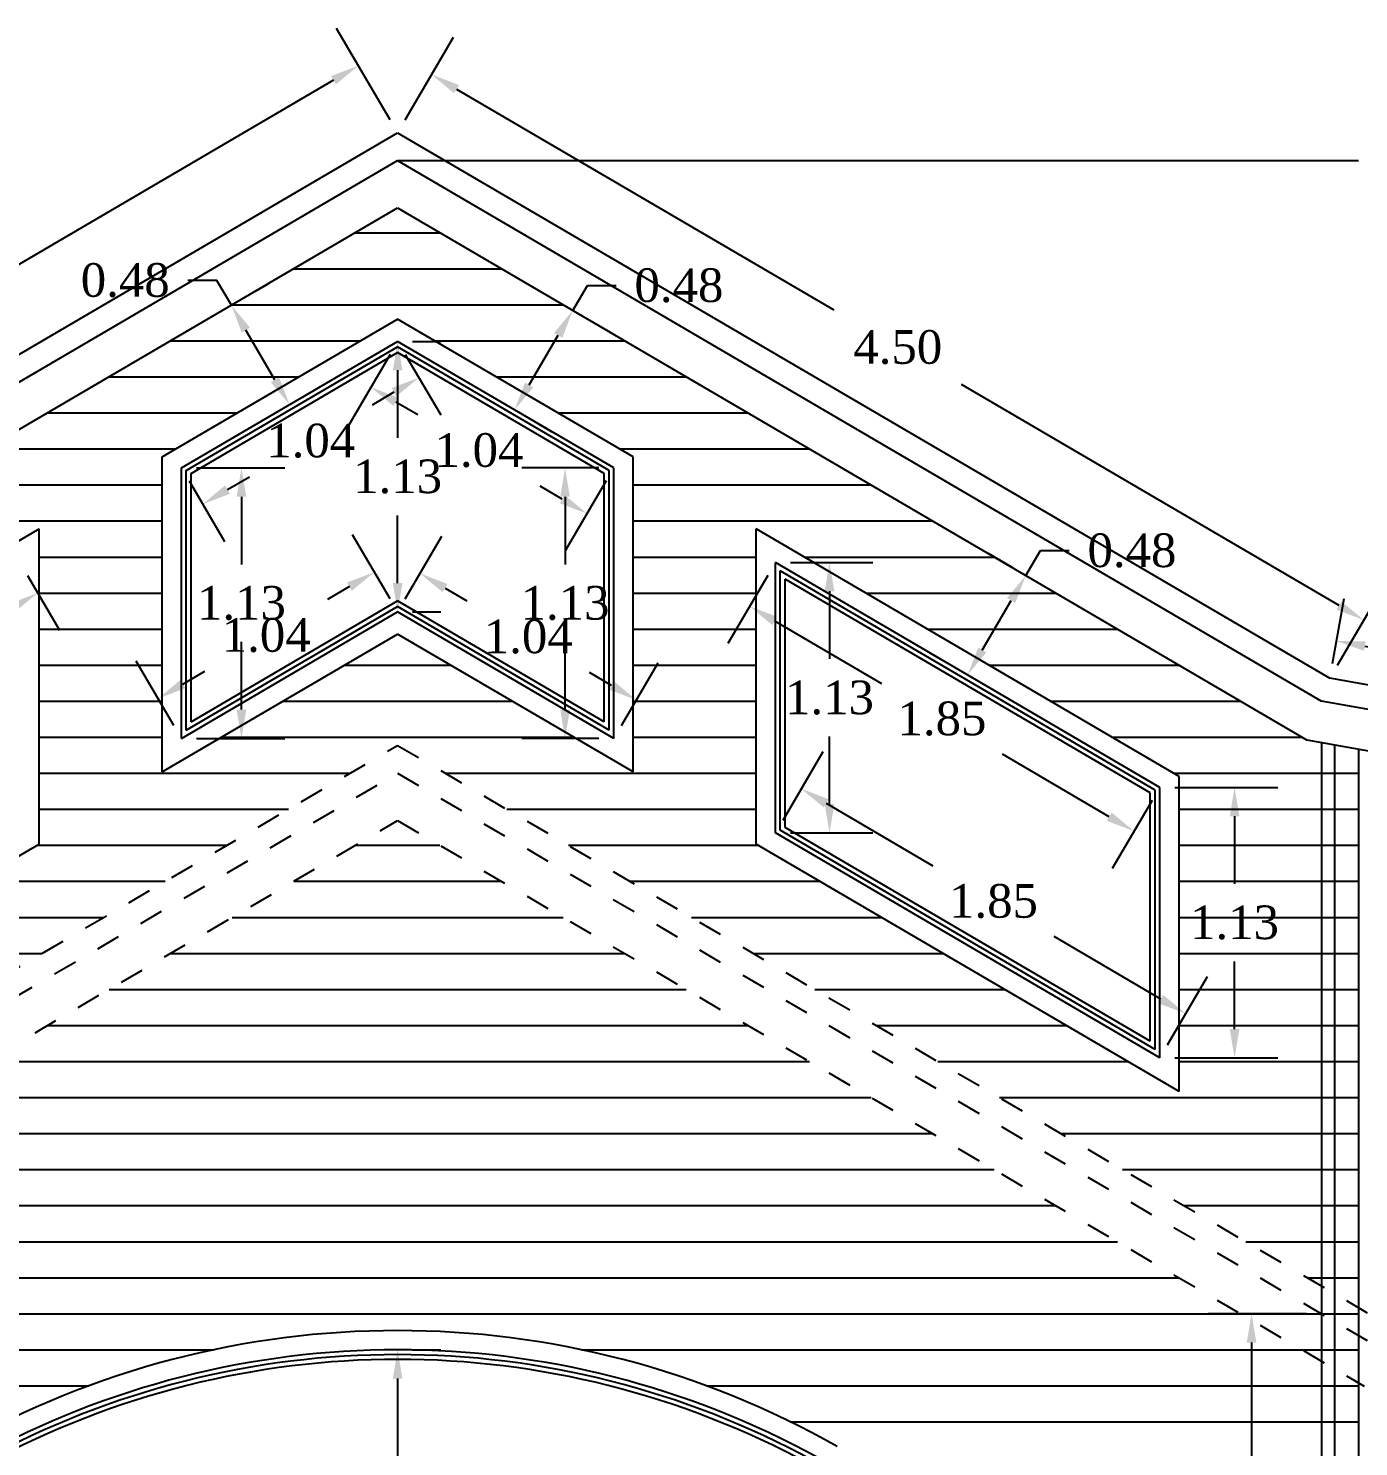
# Model space of a CAD drawing. Header units: inches. Extents: x 86794 to 87086, y 41803 to 41823.
# Drawn here: x 86979.82 to 86985.36, y 41809.93 to 41815.83 of the extents above; entities that cross this region are included whole.
import ezdxf

# ---------------------------------------------------------------- set-up
doc = ezdxf.new("R2010")
doc.units = ezdxf.units.IN
doc.header["$MEASUREMENT"] = 0
doc.linetypes.add('ACAD_ISO03W100', pattern=[30, 12, -18])
doc.styles.get("Standard").update_dxf_attribs({"font": 'times.ttf'})
doc.dimstyles.get("Standard").update_dxf_attribs({"dimtxt": 0.14, "dimasz": 0.12, "dimexe": 0.18, "dimexo": 0.0625, "dimgap": 0.09, "dimtad": 0, "dimtih": 1, "dimtoh": 1, "dimzin": 0, "dimdsep": 46, "dimtxsty": 'Standard', "dimcen": 0.09, "dimadec": 0, "dimazin": 0, "dimtfac": 1, "dimtofl": 0, "dimtmove": 0, "dimatfit": 3, "dimfxl": 1, "dimtolj": 1, "dimtzin": 0, "dimarcsym": 0})

# ---------------------------------------------------------------- blocks, each defined once
blk = doc.blocks.new('*D491')
at = {"color": 0, "lineweight": -2, "ltscale": 0.006, "transparency": 16777216}
for p, q in [((86981.4175, 41810.3293), (86981.535, 41810.3293)), ((86981.355, 41810.2093), (86981.355, 41809.3657)), ((86981.355, 41808.1993), (86981.355, 41809.0429)), ((86981.4175, 41808.0793), (86981.535, 41808.0793))]:
    blk.add_line(p, q, dxfattribs=at)
at = {"color": 0, "ltscale": 0.006, "transparency": 16777216}
for points in [[(86981.335, 41810.2093), (86981.375, 41810.2093), (86981.355, 41810.3293)], [(86981.335, 41808.1993), (86981.375, 41808.1993), (86981.355, 41808.0793)]]:
    blk.add_solid(points, dxfattribs=at)
at = {"layer": 'Defpoints', "color": 0, "ltscale": 0.006, "transparency": 16777216}
for p in [(86981.355, 41810.3293), (86981.355, 41808.0793), (86981.355, 41808.0793)]:
    blk.add_point(p, dxfattribs=at)
at = {"color": 0, "ltscale": 0.006, "transparency": 16777216, "insert": (86981.355, 41809.2043), "char_height": 0.14, "attachment_point": 5}
blk.add_mtext('\\A1;2.25', dxfattribs=at)
blk = doc.blocks.new('*D504')
at = {"color": 0, "lineweight": -2, "ltscale": 0.006, "transparency": 16777216}
for p, q in [((86980.5175, 41814.0001), (86980.885, 41814.0001)), ((86980.705, 41813.8801), (86980.705, 41813.5985)), ((86980.705, 41812.994), (86980.705, 41813.2757)), ((86980.5175, 41812.874), (86980.885, 41812.874))]:
    blk.add_line(p, q, dxfattribs=at)
at = {"color": 0, "ltscale": 0.006, "transparency": 16777216}
for points in [[(86980.685, 41813.8801), (86980.725, 41813.8801), (86980.705, 41814.0001)], [(86980.685, 41812.994), (86980.725, 41812.994), (86980.705, 41812.874)]]:
    blk.add_solid(points, dxfattribs=at)
at = {"layer": 'Defpoints', "color": 0, "ltscale": 0.006, "transparency": 16777216}
for p in [(86980.455, 41814.0001), (86980.455, 41812.874), (86980.705, 41812.874)]:
    blk.add_point(p, dxfattribs=at)
at = {"color": 0, "ltscale": 0.006, "transparency": 16777216, "insert": (86980.705, 41813.4371), "char_height": 0.14, "attachment_point": 5}
blk.add_mtext('\\A1;1.13', dxfattribs=at)
blk = doc.blocks.new('*D497')
at = {"color": 0, "lineweight": -2, "ltscale": 0.006, "transparency": 16777216}
for p, q in [((86982.1925, 41814.0001), (86981.8719, 41814.0001)), ((86982.0519, 41813.8801), (86982.0519, 41813.5985)), ((86982.0519, 41812.994), (86982.0519, 41813.2757)), ((86982.1925, 41812.874), (86981.8719, 41812.874))]:
    blk.add_line(p, q, dxfattribs=at)
at = {"color": 0, "ltscale": 0.006, "transparency": 16777216}
for points in [[(86982.0319, 41813.8801), (86982.0719, 41813.8801), (86982.0519, 41814.0001)], [(86982.0319, 41812.994), (86982.0719, 41812.994), (86982.0519, 41812.874)]]:
    blk.add_solid(points, dxfattribs=at)
at = {"layer": 'Defpoints', "color": 0, "ltscale": 0.006, "transparency": 16777216}
for p in [(86982.255, 41814.0001), (86982.0519, 41812.874), (86982.255, 41812.874)]:
    blk.add_point(p, dxfattribs=at)
at = {"color": 0, "ltscale": 0.006, "transparency": 16777216, "insert": (86982.0519, 41813.4371), "char_height": 0.14, "attachment_point": 5}
blk.add_mtext('\\A1;1.13', dxfattribs=at)
blk = doc.blocks.new('*D498')
at = {"color": 0, "lineweight": -2, "ltscale": 0.006, "transparency": 16777216}
for p, q in [((86981.4175, 41814.5268), (86981.535, 41814.5268)), ((86981.355, 41814.4068), (86981.355, 41814.1251)), ((86981.355, 41813.5207), (86981.355, 41813.8023)), ((86981.4175, 41813.4007), (86981.535, 41813.4007))]:
    blk.add_line(p, q, dxfattribs=at)
at = {"color": 0, "ltscale": 0.006, "transparency": 16777216}
for points in [[(86981.335, 41814.4068), (86981.375, 41814.4068), (86981.355, 41814.5268)], [(86981.335, 41813.5207), (86981.375, 41813.5207), (86981.355, 41813.4007)]]:
    blk.add_solid(points, dxfattribs=at)
at = {"layer": 'Defpoints', "color": 0, "ltscale": 0.006, "transparency": 16777216}
for p in [(86981.355, 41814.5268), (86981.355, 41813.4007), (86981.355, 41813.4007)]:
    blk.add_point(p, dxfattribs=at)
at = {"color": 0, "ltscale": 0.006, "transparency": 16777216, "insert": (86981.355, 41813.9637), "char_height": 0.14, "attachment_point": 5}
blk.add_mtext('\\A1;1.13', dxfattribs=at)
blk = doc.blocks.new('*D499')
at = {"color": 0, "lineweight": -2, "ltscale": 0.006, "transparency": 16777216}
for p, q in [((86982.99, 41813.6066), (86983.3326, 41813.6066)), ((86983.1526, 41813.4866), (86983.1526, 41813.2049)), ((86983.1526, 41812.6005), (86983.1526, 41812.8821)), ((86982.99, 41812.4805), (86983.3326, 41812.4805))]:
    blk.add_line(p, q, dxfattribs=at)
at = {"color": 0, "ltscale": 0.006, "transparency": 16777216}
for points in [[(86983.1326, 41813.4866), (86983.1726, 41813.4866), (86983.1526, 41813.6066)], [(86983.1326, 41812.6005), (86983.1726, 41812.6005), (86983.1526, 41812.4805)]]:
    blk.add_solid(points, dxfattribs=at)
at = {"layer": 'Defpoints', "color": 0, "ltscale": 0.006, "transparency": 16777216}
for p in [(86982.9275, 41813.6066), (86982.9275, 41812.4805), (86983.1526, 41812.4805)]:
    blk.add_point(p, dxfattribs=at)
at = {"color": 0, "ltscale": 0.006, "transparency": 16777216, "insert": (86983.1526, 41813.0435), "char_height": 0.14, "attachment_point": 5}
blk.add_mtext('\\A1;1.13', dxfattribs=at)
blk = doc.blocks.new('*D500')
at = {"color": 0, "lineweight": -2, "ltscale": 0.006, "transparency": 16777216}
for p, q in [((86984.59, 41812.6703), (86985.0185, 41812.6703)), ((86984.8385, 41812.5503), (86984.8385, 41812.2687)), ((86984.8385, 41811.6642), (86984.8385, 41811.9458)), ((86984.59, 41811.5442), (86985.0185, 41811.5442))]:
    blk.add_line(p, q, dxfattribs=at)
at = {"color": 0, "ltscale": 0.006, "transparency": 16777216}
for points in [[(86984.8185, 41812.5503), (86984.8585, 41812.5503), (86984.8385, 41812.6703)], [(86984.8185, 41811.6642), (86984.8585, 41811.6642), (86984.8385, 41811.5442)]]:
    blk.add_solid(points, dxfattribs=at)
at = {"layer": 'Defpoints', "color": 0, "ltscale": 0.006, "transparency": 16777216}
for p in [(86984.5275, 41812.6703), (86984.8385, 41812.6703), (86984.5275, 41811.5442)]:
    blk.add_point(p, dxfattribs=at)
at = {"color": 0, "ltscale": 0.006, "transparency": 16777216, "insert": (86984.8385, 41812.1073), "char_height": 0.14, "attachment_point": 5}
blk.add_mtext('\\A1;1.13', dxfattribs=at)
blk = doc.blocks.new('*D501')
at = {"color": 0, "lineweight": -2, "ltscale": 0.006, "transparency": 16777216}
for p, q in [((86982.8959, 41813.5527), (86982.7298, 41813.2687)), ((86982.9242, 41813.3634), (86983.3687, 41813.1033)), ((86984.3171, 41812.5483), (86983.8726, 41812.8084)), ((86984.4959, 41812.6164), (86984.3298, 41812.3324))]:
    blk.add_line(p, q, dxfattribs=at)
at = {"color": 0, "ltscale": 0.006, "transparency": 16777216}
for points in [[(86982.9343, 41813.3807), (86982.9141, 41813.3461), (86982.8207, 41813.424)], [(86984.3272, 41812.5656), (86984.307, 41812.5311), (86984.4207, 41812.4877)]]:
    blk.add_solid(points, dxfattribs=at)
at = {"layer": 'Defpoints', "color": 0, "ltscale": 0.006, "transparency": 16777216}
for p in [(86982.9275, 41813.6066), (86982.8207, 41813.424), (86984.5275, 41812.6703)]:
    blk.add_point(p, dxfattribs=at)
at = {"color": 0, "ltscale": 0.006, "transparency": 16777216, "insert": (86983.6207, 41812.9559), "char_height": 0.14, "attachment_point": 5}
blk.add_mtext('\\A1;1.85', dxfattribs=at)
blk = doc.blocks.new('*D505')
at = {"color": 0, "lineweight": -2, "ltscale": 0.006, "transparency": 16777216}
for p, q in [((86982.9591, 41812.5344), (86983.1262, 41812.8199)), ((86983.1388, 41812.604), (86983.5833, 41812.3439)), ((86984.5317, 41811.7889), (86984.0872, 41812.049)), ((86984.5591, 41811.5981), (86984.7262, 41811.8837))]:
    blk.add_line(p, q, dxfattribs=at)
at = {"color": 0, "ltscale": 0.006, "transparency": 16777216}
for points in [[(86983.1489, 41812.6212), (86983.1287, 41812.5867), (86983.0352, 41812.6646)], [(86984.5418, 41811.8062), (86984.5216, 41811.7716), (86984.6352, 41811.7283)]]:
    blk.add_solid(points, dxfattribs=at)
at = {"layer": 'Defpoints', "color": 0, "ltscale": 0.006, "transparency": 16777216}
for p in [(86982.9275, 41812.4805), (86984.6352, 41811.7283), (86984.5275, 41811.5442)]:
    blk.add_point(p, dxfattribs=at)
at = {"color": 0, "ltscale": 0.006, "transparency": 16777216, "insert": (86983.8352, 41812.1964), "char_height": 0.14, "attachment_point": 5}
blk.add_mtext('\\A1;1.85', dxfattribs=at)
blk = doc.blocks.new('*D506')
at = {"color": 0, "lineweight": -2, "ltscale": 0.006, "transparency": 16777216}
for p, q in [((86981.3866, 41814.4728), (86981.5343, 41814.2204)), ((86981.3398, 41814.3152), (86981.2486, 41814.2618)), ((86980.4866, 41813.9462), (86980.6343, 41813.6938)), ((86980.6469, 41813.9097), (86980.7382, 41813.9631))]:
    blk.add_line(p, q, dxfattribs=at)
at = {"color": 0, "ltscale": 0.006, "transparency": 16777216}
for points in [[(86981.3297, 41814.3324), (86981.3499, 41814.2979), (86981.4434, 41814.3758)], [(86980.6368, 41813.927), (86980.657, 41813.8925), (86980.5434, 41813.8491)]]:
    blk.add_solid(points, dxfattribs=at)
at = {"layer": 'Defpoints', "color": 0, "ltscale": 0.006, "transparency": 16777216}
for p in [(86981.355, 41814.5268), (86981.4434, 41814.3758), (86980.455, 41814.0001)]:
    blk.add_point(p, dxfattribs=at)
at = {"color": 0, "ltscale": 0.006, "transparency": 16777216, "insert": (86980.9934, 41814.1125), "char_height": 0.14, "attachment_point": 5}
blk.add_mtext('\\A1;1.04', dxfattribs=at)
blk = doc.blocks.new('*D507')
at = {"color": 0, "lineweight": -2, "ltscale": 0.006, "transparency": 16777216}
for p, q in [((86981.3234, 41814.4728), (86981.1526, 41814.1809)), ((86981.3471, 41814.2757), (86981.4384, 41814.2223)), ((86982.2234, 41813.9462), (86982.0526, 41813.6543)), ((86982.04, 41813.8702), (86981.9487, 41813.9236))]:
    blk.add_line(p, q, dxfattribs=at)
at = {"color": 0, "ltscale": 0.006, "transparency": 16777216}
for points in [[(86981.3572, 41814.2929), (86981.337, 41814.2584), (86981.2435, 41814.3363)], [(86982.0501, 41813.8875), (86982.0299, 41813.853), (86982.1435, 41813.8096)]]:
    blk.add_solid(points, dxfattribs=at)
at = {"layer": 'Defpoints', "color": 0, "ltscale": 0.006, "transparency": 16777216}
for p in [(86981.355, 41814.5268), (86982.255, 41814.0001), (86982.1435, 41813.8096)]:
    blk.add_point(p, dxfattribs=at)
at = {"color": 0, "ltscale": 0.006, "transparency": 16777216, "insert": (86981.6935, 41814.073), "char_height": 0.14, "attachment_point": 5}
blk.add_mtext('\\A1;1.04', dxfattribs=at)
blk = doc.blocks.new('*D508')
at = {"color": 0, "lineweight": -2, "ltscale": 0.006, "transparency": 16777216}
for p, q in [((86981.3234, 41813.4546), (86981.167, 41813.7219)), ((86981.1543, 41813.506), (86981.0631, 41813.4526)), ((86980.4234, 41812.9279), (86980.267, 41813.1953)), ((86980.4615, 41813.1005), (86980.5527, 41813.1539))]:
    blk.add_line(p, q, dxfattribs=at)
at = {"color": 0, "ltscale": 0.006, "transparency": 16777216}
for points in [[(86981.1442, 41813.5232), (86981.1644, 41813.4887), (86981.2579, 41813.5666)], [(86980.4514, 41813.1178), (86980.4716, 41813.0833), (86980.3579, 41813.0399)]]:
    blk.add_solid(points, dxfattribs=at)
at = {"layer": 'Defpoints', "color": 0, "ltscale": 0.006, "transparency": 16777216}
for p in [(86981.2579, 41813.5666), (86981.355, 41813.4007), (86980.455, 41812.874)]:
    blk.add_point(p, dxfattribs=at)
at = {"color": 0, "ltscale": 0.006, "transparency": 16777216, "insert": (86980.8079, 41813.3033), "char_height": 0.14, "attachment_point": 5}
blk.add_mtext('\\A1;1.04', dxfattribs=at)
blk = doc.blocks.new('*D509')
at = {"color": 0, "lineweight": -2, "ltscale": 0.006, "transparency": 16777216}
for p, q in [((86981.3866, 41813.4546), (86981.5396, 41813.7161)), ((86981.5522, 41813.5001), (86981.6435, 41813.4467)), ((86982.2866, 41812.9279), (86982.4396, 41813.1894)), ((86982.2451, 41813.0946), (86982.1538, 41813.148))]:
    blk.add_line(p, q, dxfattribs=at)
at = {"color": 0, "ltscale": 0.006, "transparency": 16777216}
for points in [[(86981.5623, 41813.5173), (86981.5421, 41813.4828), (86981.4487, 41813.5607)], [(86982.2552, 41813.1119), (86982.235, 41813.0774), (86982.3487, 41813.034)]]:
    blk.add_solid(points, dxfattribs=at)
at = {"layer": 'Defpoints', "color": 0, "ltscale": 0.006, "transparency": 16777216}
for p in [(86981.4487, 41813.5607), (86981.355, 41813.4007), (86982.255, 41812.874)]:
    blk.add_point(p, dxfattribs=at)
at = {"color": 0, "ltscale": 0.006, "transparency": 16777216, "insert": (86981.8987, 41813.2974), "char_height": 0.14, "attachment_point": 5}
blk.add_mtext('\\A1;1.04', dxfattribs=at)
blk = doc.blocks.new('*D513')
at = {"color": 0, "lineweight": -2, "ltscale": 0.006, "transparency": 16777216}
for p, q in [((86979.8141, 41813.5527), (86979.9477, 41813.3243)), ((86979.7532, 41813.4191), (86979.3087, 41813.159)), ((86978.3604, 41812.604), (86978.8048, 41812.8641)), ((86978.2141, 41812.6164), (86978.3477, 41812.388))]:
    blk.add_line(p, q, dxfattribs=at)
at = {"color": 0, "ltscale": 0.006, "transparency": 16777216}
for points in [[(86979.7431, 41813.4363), (86979.7633, 41813.4018), (86979.8568, 41813.4797)], [(86978.3503, 41812.6213), (86978.3705, 41812.5867), (86978.2568, 41812.5434)]]:
    blk.add_solid(points, dxfattribs=at)
at = {"layer": 'Defpoints', "color": 0, "ltscale": 0.006, "transparency": 16777216}
for p in [(86979.7825, 41813.6066), (86979.8568, 41813.4797), (86978.1825, 41812.6703)]:
    blk.add_point(p, dxfattribs=at)
at = {"color": 0, "ltscale": 0.006, "transparency": 16777216, "insert": (86979.0568, 41813.0115), "char_height": 0.14, "attachment_point": 5}
blk.add_mtext('\\A1;1.85', dxfattribs=at)
blk = doc.blocks.new('*D516')
at = {"color": 0, "lineweight": -2, "ltscale": 0.006, "transparency": 16777216}
for p, q in [((86980.6022, 41814.7808), (86980.4822, 41814.7808)), ((86980.6629, 41814.6773), (86980.6022, 41814.7808)), ((86980.7168, 41814.7088), (86980.8182, 41814.7682)), ((86980.8444, 41814.367), (86980.7235, 41814.5737)), ((86980.959, 41814.295), (86981.0604, 41814.3544))]:
    blk.add_line(p, q, dxfattribs=at)
at = {"color": 0, "ltscale": 0.006, "transparency": 16777216}
for points in [[(86980.7407, 41814.5838), (86980.7062, 41814.5636), (86980.6629, 41814.6773)], [(86980.8617, 41814.3771), (86980.8271, 41814.3569), (86980.905, 41814.2635)]]:
    blk.add_solid(points, dxfattribs=at)
at = {"layer": 'Defpoints', "color": 0, "ltscale": 0.006, "transparency": 16777216}
for p in [(86980.6629, 41814.6773), (86980.6629, 41814.6773), (86980.905, 41814.2635)]:
    blk.add_point(p, dxfattribs=at)
at = {"color": 0, "ltscale": 0.006, "transparency": 16777216, "insert": (86980.2211, 41814.7808), "char_height": 0.14, "attachment_point": 5}
blk.add_mtext('\\A1;0.48', dxfattribs=at)
blk = doc.blocks.new('*D510')
at = {"color": 0, "lineweight": -2, "ltscale": 0.006, "transparency": 16777216}
for p, q in [((86982.084, 41814.6557), (86982.1446, 41814.7593)), ((86982.1446, 41814.7593), (86982.2646, 41814.7593)), ((86982.1011, 41814.6457), (86982.2394, 41814.5648)), ((86981.9025, 41814.3455), (86982.0234, 41814.5521)), ((86981.859, 41814.2319), (86981.9972, 41814.151))]:
    blk.add_line(p, q, dxfattribs=at)
at = {"color": 0, "ltscale": 0.006, "transparency": 16777216}
for points in [[(86982.0061, 41814.5623), (86982.0407, 41814.542), (86982.084, 41814.6557)], [(86981.8852, 41814.3556), (86981.9197, 41814.3354), (86981.8419, 41814.2419)]]:
    blk.add_solid(points, dxfattribs=at)
at = {"layer": 'Defpoints', "color": 0, "ltscale": 0.006, "transparency": 16777216}
for p in [(86982.0472, 41814.6773), (86982.084, 41814.6557), (86981.805, 41814.2635)]:
    blk.add_point(p, dxfattribs=at)
at = {"color": 0, "ltscale": 0.006, "transparency": 16777216, "insert": (86982.5258, 41814.7593), "char_height": 0.14, "attachment_point": 5}
blk.add_mtext('\\A1;0.48', dxfattribs=at)
blk = doc.blocks.new('*D511')
at = {"color": 0, "lineweight": -2, "ltscale": 0.006, "transparency": 16777216}
for p, q in [((86983.9157, 41813.5838), (86983.8143, 41813.6432)), ((86983.9697, 41813.5523), (86984.0303, 41813.6558)), ((86984.0303, 41813.6558), (86984.1503, 41813.6558)), ((86983.7881, 41813.242), (86983.9091, 41813.4487)), ((86983.6736, 41813.17), (86983.5722, 41813.2294))]:
    blk.add_line(p, q, dxfattribs=at)
at = {"color": 0, "ltscale": 0.006, "transparency": 16777216}
for points in [[(86983.8918, 41813.4588), (86983.9263, 41813.4386), (86983.9697, 41813.5523)], [(86983.7709, 41813.2521), (86983.8054, 41813.2319), (86983.7275, 41813.1385)]]:
    blk.add_solid(points, dxfattribs=at)
at = {"layer": 'Defpoints', "color": 0, "ltscale": 0.006, "transparency": 16777216}
for p in [(86983.9697, 41813.5523), (86983.9697, 41813.5523), (86983.7275, 41813.1385)]:
    blk.add_point(p, dxfattribs=at)
at = {"color": 0, "ltscale": 0.006, "transparency": 16777216, "insert": (86984.4115, 41813.6558), "char_height": 0.14, "attachment_point": 5}
blk.add_mtext('\\A1;0.48', dxfattribs=at)
blk = doc.blocks.new('*D517')
at = {"color": 0, "lineweight": -2, "ltscale": 0.006, "transparency": 16777216}
for p, q in [((86985.4175, 41812.829), (86985.962, 41812.829)), ((86985.782, 41812.709), (86985.782, 41810.6156)), ((86985.782, 41808.1993), (86985.782, 41810.2927)), ((86985.4175, 41808.0793), (86985.962, 41808.0793))]:
    blk.add_line(p, q, dxfattribs=at)
at = {"color": 0, "ltscale": 0.006, "transparency": 16777216}
for points in [[(86985.762, 41812.709), (86985.802, 41812.709), (86985.782, 41812.829)], [(86985.762, 41808.1993), (86985.802, 41808.1993), (86985.782, 41808.0793)]]:
    blk.add_solid(points, dxfattribs=at)
at = {"layer": 'Defpoints', "color": 0, "ltscale": 0.006, "transparency": 16777216}
for p in [(86985.355, 41812.829), (86985.355, 41808.0793), (86985.782, 41808.0793)]:
    blk.add_point(p, dxfattribs=at)
at = {"color": 0, "ltscale": 0.006, "transparency": 16777216, "insert": (86985.782, 41810.4542), "char_height": 0.14, "attachment_point": 5}
blk.add_mtext('\\A1;4.75', dxfattribs=at)
blk = doc.blocks.new('*D518')
at = {"color": 0, "lineweight": -2, "ltscale": 0.006, "transparency": 16777216}
for p, q in [((86985.4175, 41815.2793), (86985.962, 41815.2793)), ((86985.782, 41815.1593), (86985.782, 41814.3157)), ((86985.782, 41813.1493), (86985.782, 41813.9929)), ((86985.4175, 41813.0293), (86985.962, 41813.0293))]:
    blk.add_line(p, q, dxfattribs=at)
at = {"color": 0, "ltscale": 0.006, "transparency": 16777216}
for points in [[(86985.762, 41815.1593), (86985.802, 41815.1593), (86985.782, 41815.2793)], [(86985.762, 41813.1493), (86985.802, 41813.1493), (86985.782, 41813.0293)]]:
    blk.add_solid(points, dxfattribs=at)
at = {"layer": 'Defpoints', "color": 0, "ltscale": 0.006, "transparency": 16777216}
for p in [(86985.355, 41815.2793), (86985.355, 41813.0293), (86985.782, 41813.0293)]:
    blk.add_point(p, dxfattribs=at)
at = {"color": 0, "ltscale": 0.006, "transparency": 16777216, "insert": (86985.782, 41814.1543), "char_height": 0.14, "attachment_point": 5}
blk.add_mtext('\\A1;2.25', dxfattribs=at)
blk = doc.blocks.new('*D527')
at = {"color": 0, "lineweight": -2, "ltscale": 0.006, "transparency": 16777216}
for p, q in [((86985.2461, 41813.1861), (86985.2942, 41813.4568)), ((86985.3808, 41813.2585), (86985.9772, 41813.1524)), ((86987.1835, 41812.8414), (86987.2316, 41813.112)), ((86987.082, 41812.9558), (86986.4856, 41813.0619))]:
    blk.add_line(p, q, dxfattribs=at)
at = {"color": 0, "ltscale": 0.006, "transparency": 16777216}
for points in [[(86985.3843, 41813.2782), (86985.3773, 41813.2388), (86985.2627, 41813.2795)], [(86987.0855, 41812.9755), (86987.0784, 41812.9361), (86987.2001, 41812.9348)]]:
    blk.add_solid(points, dxfattribs=at)
at = {"layer": 'Defpoints', "color": 0, "ltscale": 0.006, "transparency": 16777216}
for p in [(86985.2351, 41813.1246), (86987.2001, 41812.9348), (86987.1725, 41812.7799)]:
    blk.add_point(p, dxfattribs=at)
at = {"color": 0, "ltscale": 0.006, "transparency": 16777216, "insert": (86986.2314, 41813.1072), "char_height": 0.14, "attachment_point": 5}
blk.add_mtext('\\A1;1.97', dxfattribs=at)
blk = doc.blocks.new('*D528')
at = {"color": 0, "lineweight": -2, "ltscale": 0.006, "transparency": 16777216}
for p, q in [((86981.3234, 41815.4491), (86981.1007, 41815.8298)), ((86981.088, 41815.6138), (86979.5171, 41814.6945)), ((86977.4151, 41813.4645), (86978.986, 41814.3837)), ((86977.4433, 41813.1785), (86977.2206, 41813.5592))]:
    blk.add_line(p, q, dxfattribs=at)
at = {"color": 0, "ltscale": 0.006, "transparency": 16777216}
for points in [[(86981.0779, 41815.6311), (86981.0981, 41815.5965), (86981.1916, 41815.6744)], [(86977.405, 41813.4817), (86977.4252, 41813.4472), (86977.3115, 41813.4039)]]:
    blk.add_solid(points, dxfattribs=at)
at = {"layer": 'Defpoints', "color": 0, "ltscale": 0.006, "transparency": 16777216}
for p in [(86981.1916, 41815.6744), (86981.355, 41815.3951), (86977.4749, 41813.1246)]:
    blk.add_point(p, dxfattribs=at)
at = {"color": 0, "ltscale": 0.006, "transparency": 16777216, "insert": (86979.2515, 41814.5391), "char_height": 0.14, "attachment_point": 5}
blk.add_mtext('\\A1;4.50', dxfattribs=at)
blk = doc.blocks.new('*D529')
at = {"color": 0, "lineweight": -2, "ltscale": 0.006, "transparency": 16777216}
for p, q in [((86981.3866, 41815.4491), (86981.5877, 41815.7927)), ((86981.6003, 41815.5767), (86983.1712, 41814.6575)), ((86985.2733, 41813.4274), (86983.7024, 41814.3467)), ((86985.2667, 41813.1785), (86985.4678, 41813.5222))]:
    blk.add_line(p, q, dxfattribs=at)
at = {"color": 0, "ltscale": 0.006, "transparency": 16777216}
for points in [[(86981.6104, 41815.594), (86981.5902, 41815.5595), (86981.4967, 41815.6374)], [(86985.2834, 41813.4447), (86985.2632, 41813.4102), (86985.3768, 41813.3668)]]:
    blk.add_solid(points, dxfattribs=at)
at = {"layer": 'Defpoints', "color": 0, "ltscale": 0.006, "transparency": 16777216}
for p in [(86981.4967, 41815.6374), (86981.355, 41815.3951), (86985.2351, 41813.1246)]:
    blk.add_point(p, dxfattribs=at)
at = {"color": 0, "ltscale": 0.006, "transparency": 16777216, "insert": (86983.4368, 41814.5021), "char_height": 0.14, "attachment_point": 5}
blk.add_mtext('\\A1;4.50', dxfattribs=at)
blk = doc.blocks.new('*D531')
at = {"color": 0, "lineweight": -2, "ltscale": 0.006, "transparency": 16777216}
for p, q in [((86985.1375, 41810.4793), (86984.7293, 41810.4793)), ((86984.9093, 41810.3593), (86984.9093, 41809.4407)), ((86984.9093, 41808.1993), (86984.9093, 41809.1179)), ((86985.1375, 41808.0793), (86984.7293, 41808.0793))]:
    blk.add_line(p, q, dxfattribs=at)
at = {"color": 0, "ltscale": 0.006, "transparency": 16777216}
for points in [[(86984.8893, 41810.3593), (86984.9293, 41810.3593), (86984.9093, 41810.4793)], [(86984.8893, 41808.1993), (86984.9293, 41808.1993), (86984.9093, 41808.0793)]]:
    blk.add_solid(points, dxfattribs=at)
at = {"layer": 'Defpoints', "color": 0, "ltscale": 0.006, "transparency": 16777216}
for p in [(86985.2, 41810.4793), (86984.9093, 41808.0793), (86985.2, 41808.0793)]:
    blk.add_point(p, dxfattribs=at)
at = {"color": 0, "ltscale": 0.006, "transparency": 16777216, "insert": (86984.9093, 41809.2793), "char_height": 0.14, "attachment_point": 5}
blk.add_mtext('\\A1;2.40', dxfattribs=at)
blk = doc.blocks.new('*D534')
at = {"color": 0, "lineweight": -2, "ltscale": 0.006, "transparency": 16777216}
for p, q in [((86985.4175, 41815.2793), (86987.745, 41815.2793)), ((86987.565, 41815.1593), (86987.565, 41811.8407)), ((86987.565, 41808.1993), (86987.565, 41811.5179)), ((86985.4175, 41808.0793), (86987.745, 41808.0793))]:
    blk.add_line(p, q, dxfattribs=at)
at = {"color": 0, "ltscale": 0.006, "transparency": 16777216}
for points in [[(86987.545, 41815.1593), (86987.585, 41815.1593), (86987.565, 41815.2793)], [(86987.545, 41808.1993), (86987.585, 41808.1993), (86987.565, 41808.0793)]]:
    blk.add_solid(points, dxfattribs=at)
at = {"layer": 'Defpoints', "color": 0, "ltscale": 0.006, "transparency": 16777216}
for p in [(86985.355, 41815.2793), (86985.355, 41808.0793), (86987.565, 41808.0793)]:
    blk.add_point(p, dxfattribs=at)
at = {"color": 0, "ltscale": 0.006, "transparency": 16777216, "insert": (86987.565, 41811.6793), "char_height": 0.14, "attachment_point": 5}
blk.add_mtext('\\A1;7.20', dxfattribs=at)

msp = doc.modelspace()

# ---------------------------------------------------------------- linework, layer by layer
at = {"ltscale": 0.006}
for p, q in [((86977.4749, 41813.1246), (86981.355, 41815.3951)), ((86981.355, 41815.3951), (86985.2351, 41813.1246)), ((86977.51, 41813.0293), (86981.355, 41815.2793)), ((86981.355, 41815.2793), (86985.2, 41813.0293)), ((86981.355, 41815.2793), (86985.355, 41815.2793)), ((86977.5697, 41812.8672), (86981.355, 41815.0823)), ((86981.355, 41815.0823), (86985.1403, 41812.8672)), ((86981.1789, 41814.9793), (86981.5311, 41814.9793)), ((86980.9226, 41814.8293), (86981.7874, 41814.8293)), ((86980.6663, 41814.6793), (86982.0437, 41814.6793)), ((86980.375, 41814.046), (86981.355, 41814.6195)), ((86982.335, 41814.046), (86981.355, 41814.6195)), ((86980.4099, 41814.5293), (86981.2009, 41814.5293)), ((86981.5092, 41814.5293), (86982.3001, 41814.5293)), ((86980.455, 41814.0001), (86981.355, 41814.5268)), ((86980.475, 41813.9887), (86981.355, 41814.5036)), ((86980.495, 41813.9772), (86981.355, 41814.4804)), ((86982.255, 41814.0001), (86981.355, 41814.5268)), ((86982.235, 41813.9887), (86981.355, 41814.5036)), ((86982.215, 41813.9772), (86981.355, 41814.4804)), ((86980.1536, 41814.3793), (86980.9445, 41814.3793)), ((86981.7655, 41814.3793), (86982.5564, 41814.3793)), ((86979.8973, 41814.2293), (86980.6882, 41814.2293)), ((86982.0218, 41814.2293), (86982.8127, 41814.2293)), ((86979.6409, 41814.0793), (86980.4319, 41814.0793)), ((86982.2782, 41814.0793), (86983.0691, 41814.0793)), ((86980.375, 41812.7345), (86980.375, 41814.046)), ((86980.455, 41812.874), (86980.455, 41814.0001)), ((86982.255, 41812.874), (86982.255, 41814.0001)), ((86982.335, 41812.7345), (86982.335, 41814.046)), ((86980.475, 41812.9089), (86980.475, 41813.9887)), ((86980.495, 41812.9438), (86980.495, 41813.9772)), ((86982.215, 41812.9438), (86982.215, 41813.9772)), ((86982.235, 41812.9089), (86982.235, 41813.9887)), ((86979.3846, 41813.9293), (86980.375, 41813.9293)), ((86982.335, 41813.9293), (86983.3254, 41813.9293)), ((86979.1283, 41813.7793), (86980.375, 41813.7793)), ((86982.335, 41813.7793), (86983.5817, 41813.7793)), ((86978.1025, 41812.7162), (86979.8625, 41813.7461)), ((86979.8625, 41812.4346), (86979.8625, 41813.7461)), ((86984.6075, 41812.7162), (86982.8475, 41813.7461)), ((86982.8475, 41812.4346), (86982.8475, 41813.7461)), ((86979.8625, 41813.6293), (86980.375, 41813.6293)), ((86982.335, 41813.6293), (86982.8475, 41813.6293)), ((86982.9275, 41812.4805), (86982.9275, 41813.6066)), ((86984.5275, 41812.6703), (86982.9275, 41813.6066)), ((86983.0472, 41813.6293), (86983.8381, 41813.6293)), ((86984.5075, 41812.6588), (86982.9475, 41813.5717)), ((86982.9475, 41812.4919), (86982.9475, 41813.5717)), ((86984.4875, 41812.6474), (86982.9675, 41813.5368)), ((86982.9675, 41812.5034), (86982.9675, 41813.5368)), ((86979.8625, 41813.4793), (86980.375, 41813.4793)), ((86982.335, 41813.4793), (86982.8475, 41813.4793)), ((86983.3035, 41813.4793), (86984.0944, 41813.4793)), ((86980.475, 41812.9089), (86981.355, 41813.4238)), ((86980.495, 41812.9438), (86981.355, 41813.447)), ((86982.215, 41812.9438), (86981.355, 41813.447)), ((86982.235, 41812.9089), (86981.355, 41813.4238)), ((86980.455, 41812.874), (86981.355, 41813.4007)), ((86982.255, 41812.874), (86981.355, 41813.4007)), ((86979.8625, 41813.3293), (86980.375, 41813.3293)), ((86980.375, 41812.7345), (86981.355, 41813.308)), ((86982.335, 41812.7345), (86981.355, 41813.308)), ((86982.335, 41813.3293), (86982.8475, 41813.3293)), ((86983.5598, 41813.3293), (86984.3507, 41813.3293)), ((86979.8625, 41813.1793), (86980.375, 41813.1793)), ((86981.1351, 41813.1793), (86981.5749, 41813.1793)), ((86982.335, 41813.1793), (86982.8475, 41813.1793)), ((86983.8162, 41813.1793), (86984.6071, 41813.1793)), ((86987.1725, 41812.7799), (86985.2351, 41813.1246)), ((86979.8625, 41813.0293), (86980.375, 41813.0293)), ((86980.8788, 41813.0293), (86981.8313, 41813.0293)), ((86982.335, 41813.0293), (86982.8475, 41813.0293)), ((86984.0725, 41813.0293), (86984.8634, 41813.0293)), ((86987.155, 41812.6814), (86985.2, 41813.0293)), ((86979.8625, 41812.8793), (86980.375, 41812.8793)), ((86980.6224, 41812.8793), (86982.0876, 41812.8793)), ((86982.335, 41812.8793), (86982.8475, 41812.8793)), ((86984.3288, 41812.8793), (86985.1197, 41812.8793)), ((86986.8624, 41812.5608), (86985.1403, 41812.8672)), ((86985.2, 41812.8566), (86985.2, 41808.0793)), ((86985.255, 41812.8468), (86985.255, 41808.0793)), ((86985.355, 41812.829), (86985.355, 41808.0793)), ((86979.8625, 41812.7293), (86981.157, 41812.7293)), ((86981.553, 41812.7293), (86982.8475, 41812.7293)), ((86984.5852, 41812.7293), (86985.355, 41812.7293)), ((86984.6075, 41811.4047), (86984.6075, 41812.7162)), ((86984.4875, 41811.6139), (86984.4875, 41812.6474)), ((86984.5075, 41811.5791), (86984.5075, 41812.6588)), ((86984.5275, 41811.5442), (86984.5275, 41812.6703)), ((86979.8625, 41812.5793), (86980.9007, 41812.5793)), ((86981.8093, 41812.5793), (86982.8475, 41812.5793)), ((86984.6075, 41812.5793), (86985.355, 41812.5793)), ((86984.5275, 41811.5442), (86982.9275, 41812.4805)), ((86984.5075, 41811.5791), (86982.9475, 41812.4919)), ((86984.4875, 41811.6139), (86982.9675, 41812.5034)), ((86978.1025, 41811.4047), (86979.8625, 41812.4346)), ((86979.8534, 41812.4293), (86980.6443, 41812.4293)), ((86981.1789, 41812.4293), (86981.5311, 41812.4293)), ((86982.0657, 41812.4293), (86982.8566, 41812.4293)), ((86984.6075, 41811.4047), (86982.8475, 41812.4346)), ((86984.6075, 41812.4293), (86985.355, 41812.4293)), ((86979.5971, 41812.2793), (86980.388, 41812.2793)), ((86980.9226, 41812.2793), (86981.7874, 41812.2793)), ((86982.322, 41812.2793), (86983.1129, 41812.2793)), ((86984.6075, 41812.2793), (86985.355, 41812.2793)), ((86979.3408, 41812.1293), (86980.1317, 41812.1293)), ((86980.6663, 41812.1293), (86982.0437, 41812.1293)), ((86982.5783, 41812.1293), (86983.3693, 41812.1293)), ((86984.6075, 41812.1293), (86985.355, 41812.1293)), ((86979.0844, 41811.9793), (86979.8753, 41811.9793)), ((86980.4099, 41811.9793), (86982.3001, 41811.9793)), ((86982.8347, 41811.9793), (86983.6256, 41811.9793)), ((86984.6075, 41811.9793), (86985.355, 41811.9793)), ((86980.1536, 41811.8293), (86982.5564, 41811.8293)), ((86983.091, 41811.8293), (86983.8819, 41811.8293)), ((86984.6075, 41811.8293), (86985.355, 41811.8293)), ((86979.8973, 41811.6793), (86982.8127, 41811.6793)), ((86983.3473, 41811.6793), (86984.1383, 41811.6793)), ((86984.6075, 41811.6793), (86985.355, 41811.6793)), ((86979.6409, 41811.5293), (86983.0691, 41811.5293)), ((86983.6037, 41811.5293), (86984.3946, 41811.5293)), ((86984.6075, 41811.5293), (86985.355, 41811.5293)), ((86979.3846, 41811.3793), (86983.3254, 41811.3793)), ((86983.86, 41811.3793), (86985.355, 41811.3793)), ((86979.1283, 41811.2293), (86983.5817, 41811.2293)), ((86984.1163, 41811.2293), (86985.355, 41811.2293)), ((86978.8719, 41811.0793), (86983.8381, 41811.0793)), ((86984.3727, 41811.0793), (86985.355, 41811.0793)), ((86978.6156, 41810.9293), (86984.0944, 41810.9293)), ((86984.629, 41810.9293), (86985.355, 41810.9293)), ((86978.3593, 41810.7793), (86984.3507, 41810.7793)), ((86984.8853, 41810.7793), (86985.355, 41810.7793)), ((86978.1029, 41810.6293), (86984.6071, 41810.6293)), ((86985.1417, 41810.6293), (86985.355, 41810.6293)), ((86977.355, 41810.4793), (86985.355, 41810.4793)), ((86977.355, 41810.3293), (86980.589, 41810.3293)), ((86982.1211, 41810.3293), (86985.355, 41810.3293)), ((86977.355, 41810.1793), (86980.0694, 41810.1793)), ((86982.6406, 41810.1793), (86985.355, 41810.1793)), ((86982.9901, 41810.0293), (86985.355, 41810.0293))]:
    msp.add_line(p, q, dxfattribs=at)
at = {"linetype": 'ACAD_ISO03W100', "ltscale": 0.006}
for p, q in [((86977.0045, 41810.2993), (86981.355, 41812.8451)), ((86981.355, 41812.8451), (86985.7055, 41810.2993)), ((86977.055, 41810.213), (86981.355, 41812.7293)), ((86981.355, 41812.7293), (86985.655, 41810.213)), ((86977.3326, 41810.1785), (86981.355, 41812.5323)), ((86981.355, 41812.5323), (86985.3774, 41810.1785))]:
    msp.add_line(p, q, dxfattribs=at)
at = {"ltscale": 0.006}
for radius, start, end in [(3.7078, 60.42535, 119.57465), (3.6278, 61.15845, 118.84155), (3.6078, 61.34597, 118.65403), (3.5878, 61.53524, 118.46476)]:
    msp.add_arc((86981.355, 41806.7015), radius, start, end, dxfattribs=at)

# ---------------------------------------------------------------- dimensions: what is measured, and where the dimension line sits
for p1, p2, distance, picture, middle in [((86977.4749, 41813.1246), (86981.355, 41815.3951), 0.3236, '*D528', (86979.2515, 41814.5391)), ((86985.2351, 41813.1246), (86981.355, 41815.3951), -0.2806, '*D529', (86983.4368, 41814.5021)), ((86980.905, 41814.2635), (86980.6629, 41814.6773), 0, '*D516', (86980.2211, 41814.7808)), ((86981.805, 41814.2635), (86982.0472, 41814.6773), -0.0427, '*D510', (86982.5258, 41814.7593)), ((86980.455, 41814.0001), (86981.355, 41814.5268), -0.175, '*D506', (86980.9934, 41814.1125)), ((86981.355, 41814.5268), (86982.255, 41814.0001), -0.2207, '*D507', (86981.6935, 41814.073)), ((86980.455, 41812.874), (86981.355, 41813.4007), 0.1922, '*D508', (86980.8079, 41813.3033)), ((86982.255, 41812.874), (86981.355, 41813.4007), -0.1854, '*D509', (86981.8987, 41813.2974)), ((86983.7275, 41813.1385), (86983.9697, 41813.5523), 0, '*D511', (86984.4115, 41813.6558)), ((86978.1825, 41812.6703), (86979.7825, 41813.6066), -0.1471, '*D513', (86979.0568, 41813.0115)), ((86984.5275, 41812.6703), (86982.9275, 41813.6066), 0.2116, '*D501', (86983.6207, 41812.9559)), ((86985.2351, 41813.1246), (86987.1725, 41812.7799), 0.1574, '*D527', (86986.2314, 41813.1072)), ((86982.9275, 41812.4805), (86984.5275, 41811.5442), 0.2133, '*D505', (86983.8352, 41812.1964))]:
    dim = msp.add_aligned_dim(p1=p1, p2=p2, distance=distance, dimstyle='Standard', dxfattribs=at)
    dim.commit()
    dim.dimension.update_dxf_attribs({"geometry": picture, "text_midpoint": middle})
for base, p1, p2, picture, middle in [((86985.782, 41813.0293), (86985.355, 41815.2793), (86985.355, 41813.0293), '*D518', (86985.782, 41814.1543)), ((86987.565, 41808.0793), (86985.355, 41815.2793), (86985.355, 41808.0793), '*D534', (86987.565, 41811.6793)), ((86981.355, 41813.4007), (86981.355, 41814.5268), (86981.355, 41813.4007), '*D498', (86981.355, 41813.9637)), ((86980.705, 41812.874), (86980.455, 41814.0001), (86980.455, 41812.874), '*D504', (86980.705, 41813.4371)), ((86982.0519, 41812.874), (86982.255, 41814.0001), (86982.255, 41812.874), '*D497', (86982.0519, 41813.4371)), ((86983.1526, 41812.4805), (86982.9275, 41813.6066), (86982.9275, 41812.4805), '*D499', (86983.1526, 41813.0435)), ((86985.782, 41808.0793), (86985.355, 41812.829), (86985.355, 41808.0793), '*D517', (86985.782, 41810.4542)), ((86984.8385, 41812.6703), (86984.5275, 41811.5442), (86984.5275, 41812.6703), '*D500', (86984.8385, 41812.1073)), ((86984.9093, 41808.0793), (86985.2, 41810.4793), (86985.2, 41808.0793), '*D531', (86984.9093, 41809.2793)), ((86981.355, 41808.0793), (86981.355, 41810.3293), (86981.355, 41808.0793), '*D491', (86981.355, 41809.2043))]:
    dim = msp.add_linear_dim(base=base, p1=p1, p2=p2, angle=90, dimstyle='Standard', dxfattribs=at)
    dim.commit()
    dim.dimension.update_dxf_attribs({"geometry": picture, "text_midpoint": middle})

doc.saveas('drawing.dxf')
